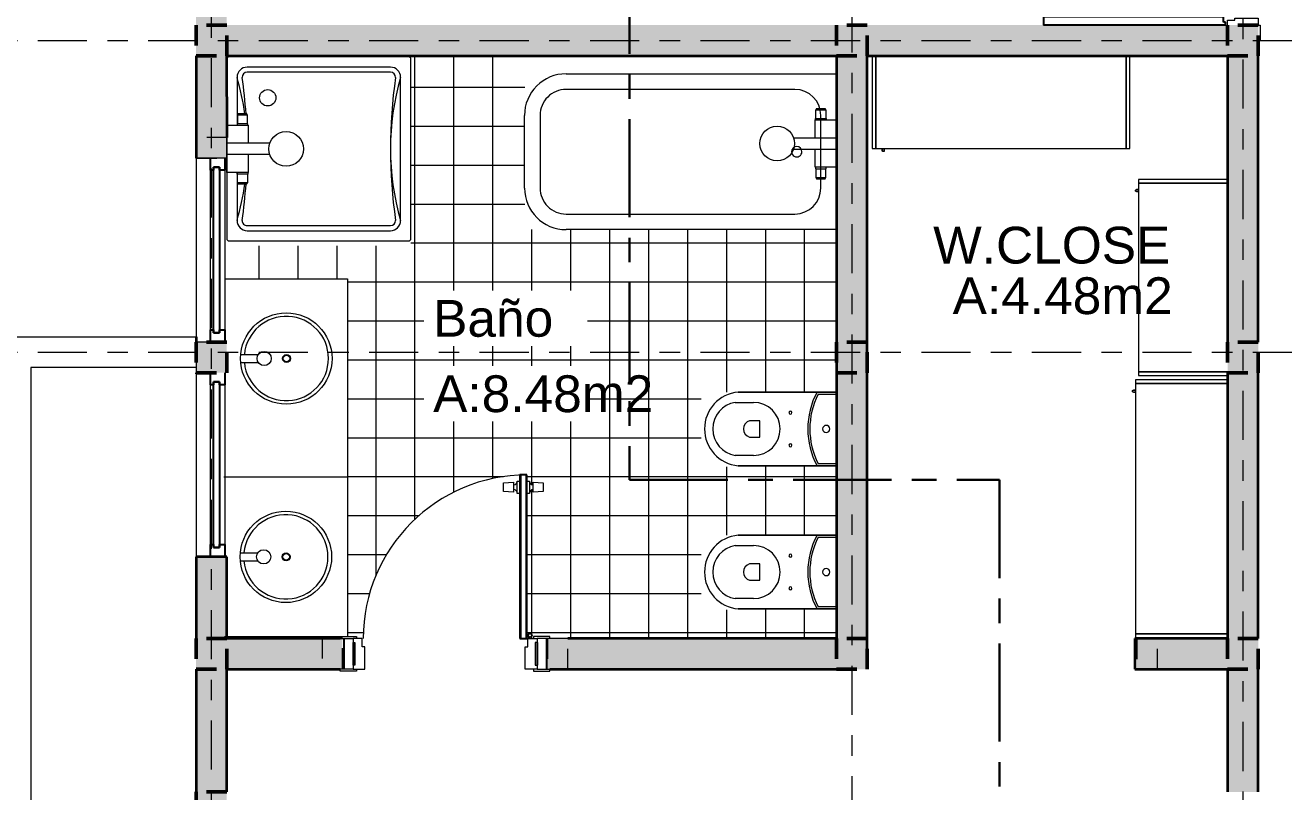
# Model space of a CAD drawing. Header units: millimetres. Extents: x -9559 to 23034, y -7226 to 22400.
# Drawn here: x 200.75 to 206.9, y 40.23 to 43.98 of the extents above; entities that cross this region are included whole.
import ezdxf

# ---------------------------------------------------------------- set-up
doc = ezdxf.new("R2010")
doc.units = ezdxf.units.MM
doc.header["$LTSCALE"] = 0.02
for name, pattern in [('0', [0]), ('ACAD_ISO08W100', [36, 24, -3, 6, -3]), ('ACAD_ISO10W100', [18, 12, -3, 0, -3]), ('DASHED2', [0.375, 0.25, -0.125]), ('Trazo', [0.00635, 0.003175, -0.003175])]:
    doc.linetypes.add(name, pattern=pattern)
for name, color, linetype, lineweight in [('A-DOOR', 8, '0', 18), ('A-DOOR-FRAM', 8, 'Continuous', 18), ('A-GLAZ', 252, 'Continuous', 20), ('A-Mueble AA', 9, 'Continuous', 9), ('A-Mueble cocina 1', 9, 'Trazo', 9), ('A-Mueble cocina 1-lavanderia', 9, 'Continuous', 9), ('A-Mueble cocina 2', 255, 'Continuous', 9), ('A-Mueble cocina 4- Habitaciones', 9, 'Continuous', 9), ('AQ-MUROS', 7, 'Continuous', 35), ('ES-LOSA SOLIDA', 255, '0', 25), ('G-ANNO-TEXT', 250, 'Continuous', 9), ('G-Linea Corte', 250, 'ACAD_ISO08W100', 30), ('S-COLS', 19, 'Continuous', 18), ('S-GRID', 253, 'ACAD_ISO10W100', 5), ('Sombras', 8, 'Continuous', 13)]:
    doc.layers.add(name, color=color, linetype=linetype, lineweight=lineweight)
doc.layers.add('IH-PLANO BASE', color=250, linetype='DASHED2', lineweight=5, transparency=0.55)
doc.styles.add('Arial_3', font='arial.ttf', dxfattribs={"height": 0.18})

# ---------------------------------------------------------------- blocks, each defined once
blk = doc.blocks.new('Puerta abatible 3 - 900 x 2100mm-247258-Nivel 2')
at = {"layer": 'A-DOOR-FRAM', "lineweight": 25}
for p, q in [((0.365, 0.875), (0.365, 0.075)), ((0.4, 0.875), (0.365, 0.875)), ((0.369, 0.875), (0.369, 0.075)), ((0.396, 0.875), (0.396, 0.075)), ((0.4, 0.075), (0.4, 0.875)), ((-0.495, 0.075), (-0.495, -0.075)), ((0.365, 0.075), (0.4, 0.075)), ((0.495, 0.075), (0.495, -0.075)), ((-0.45, 0.055), (-0.45, -0.055)), ((0.45, 0.055), (0.45, -0.055))]:
    blk.add_line(p, q, dxfattribs=at)
at = {"layer": 'A-DOOR-FRAM'}
for p, q in [((0.285, 0.836), (0.335, 0.84)), ((0.285, 0.794), (0.285, 0.836)), ((0.335, 0.84), (0.335, 0.79)), ((0.353, 0.845), (0.365, 0.845)), ((0.353, 0.785), (0.353, 0.845)), ((0.4, 0.845), (0.412, 0.845)), ((0.412, 0.845), (0.412, 0.785)), ((0.43, 0.84), (0.48, 0.836)), ((0.43, 0.79), (0.43, 0.84)), ((0.48, 0.836), (0.48, 0.794)), ((0.335, 0.79), (0.285, 0.794)), ((0.365, 0.785), (0.353, 0.785)), ((0.412, 0.785), (0.4, 0.785)), ((0.48, 0.794), (0.43, 0.79)), ((-0.5125, 0.084), (-0.4325, 0.084)), ((-0.5125, 0.075), (-0.5125, 0.084)), ((-0.5125, 0.075), (-0.45, 0.075)), ((-0.45, 0.075), (-0.45, 0.055)), ((-0.405, 0.075), (-0.45, 0.075)), ((-0.4325, 0.084), (-0.4325, 0.075)), ((-0.405, 0.035), (-0.405, 0.075)), ((0.4033, 0.0849), (0.4053, 0.0926)), ((0.4047, 0.0824), (0.4033, 0.0849)), ((0.4124, 0.0803), (0.4047, 0.0824)), ((0.405, 0.035), (0.405, 0.075)), ((0.405, 0.075), (0.45, 0.075)), ((0.4074, 0.0797), (0.4053, 0.0874)), ((0.4099, 0.0783), (0.4074, 0.0797)), ((0.4176, 0.0803), (0.4099, 0.0783)), ((0.4325, 0.084), (0.4325, 0.075)), ((0.5125, 0.084), (0.4325, 0.084)), ((0.5125, 0.075), (0.45, 0.075)), ((0.45, 0.075), (0.45, 0.055)), ((0.5125, 0.075), (0.5125, 0.084)), ((-0.45, 0.055), (-0.441, 0.055)), ((-0.441, 0.055), (-0.441, -0.055)), ((-0.392, 0.035), (-0.405, 0.035)), ((-0.392, -0.075), (-0.392, 0.035)), ((0.392, -0.075), (0.392, 0.035)), ((0.392, 0.035), (0.405, 0.035)), ((0.45, 0.055), (0.441, 0.055)), ((0.441, 0.055), (0.441, -0.055)), ((-0.441, -0.055), (-0.45, -0.055)), ((-0.45, -0.055), (-0.45, -0.075)), ((0.441, -0.055), (0.45, -0.055)), ((0.45, -0.055), (0.45, -0.075)), ((-0.5125, -0.084), (-0.5125, -0.075)), ((-0.45, -0.075), (-0.5125, -0.075)), ((-0.4325, -0.084), (-0.5125, -0.084)), ((-0.45, -0.075), (-0.392, -0.075)), ((-0.4325, -0.075), (-0.4325, -0.084)), ((0.45, -0.075), (0.392, -0.075)), ((0.4325, -0.075), (0.4325, -0.084)), ((0.4325, -0.084), (0.5125, -0.084)), ((0.45, -0.075), (0.5125, -0.075)), ((0.5125, -0.084), (0.5125, -0.075))]:
    blk.add_line(p, q, dxfattribs=at)
for radius in [0.01, 0.008]:
    blk.add_circle((0.415, 0.09), radius, dxfattribs=at)
for centre, radius, start, end in [((0.4, 0.075), 0.8, 90, 180), ((0.335, 0.845), 0.018, 270, 360), ((0.335, 0.785), 0.018, 0, 90), ((0.43, 0.845), 0.018, 180, 270), ((0.43, 0.785), 0.018, 90, 180)]:
    blk.add_arc(centre, radius, start, end, dxfattribs=at)
blk = doc.blocks.new('Armario de baño-Puerta doble y 4 cajones - 1200 mm-226304-Nivel 2')
at = {"layer": 'A-Mueble AA'}
for p, q in [((-0.7802, -0.6), (-0.7802, 0.0005)), ((0.0006, -0.6), (0.0006, 0.0046)), ((0.9708, 0), (0.9708, -0.6)), ((-0.4098, -0.0751), (-0.4098, -0.1617)), ((-0.3698, -0.0751), (-0.3698, -0.1617)), ((0.5605, -0.0774), (0.5605, -0.164)), ((0.6005, -0.0774), (0.6005, -0.164)), ((0.9708, -0.6), (-0.7802, -0.6))]:
    blk.add_line(p, q, dxfattribs=at)
for centre, radius in [((-0.3898, -0.2987), 0.2236), ((0.5805, -0.301), 0.2236), ((-0.3898, -0.1902), 0.0348), ((0.5805, -0.1925), 0.0348), ((-0.3898, -0.2998), 0.0195), ((-0.3898, -0.2998), 0.016), ((0.5805, -0.3021), 0.0195), ((0.5805, -0.3021), 0.016)]:
    blk.add_circle(centre, radius, dxfattribs=at)
for centre in [(-0.3898, -0.2987), (0.5805, -0.301)]:
    blk.add_arc(centre, 0.206, 95.5712, 84.4288, dxfattribs=at)
blk = doc.blocks.new('Bañera-2D - Longitud 1525 mm-247260-Nivel 2')
at = {"layer": 'A-Mueble cocina 1-lavanderia'}
for p, q in [((0, 0), (1.3218, 0)), ((1.3218, -0.0762), (0.2032, -0.0762)), ((0.0762, -0.2032), (0.0762, -0.5588)), ((1.4488, -0.5588), (1.4488, -0.2032)), ((1.525, -0.2032), (1.525, -0.5588)), ((0.2032, -0.6858), (1.3218, -0.6858)), ((1.3218, -0.762), (0, -0.762))]:
    blk.add_line(p, q, dxfattribs=at)
for centre, radius, start, end in [((1.3218, -0.2032), 0.2032, 0, 90), ((0.2032, -0.2032), 0.127, 90, 180), ((1.3218, -0.2032), 0.127, 360, 90), ((0.1943, -0.381), 0.0254, 360, 180), ((0.1943, -0.381), 0.0254, 180, 0), ((0.2032, -0.5588), 0.127, 180, 270), ((1.3218, -0.5588), 0.2032, 270, 0), ((1.3218, -0.5588), 0.127, 270, 0)]:
    blk.add_arc(centre, radius, start, end, dxfattribs=at)
blk = doc.blocks.new('Asiento de WC_2 con cisterna - Basado en muro - 640 x 360 mm-202229-Nivel 2')
at = {"layer": 'A-Mueble cocina 1-lavanderia'}
for p, q in [((-0.055, 0.075), (-0.055, 0.555)), ((-0.055, 0.555), (-0.055, 0.17)), ((-0.005, 0.48), (-0.005, 0.57)), ((0.255, 0.57), (0.255, 0.48)), ((0.305, 0.555), (0.305, 0.075)), ((0.305, 0.17), (0.305, 0.555)), ((0.085, 0.5), (0.085, 0.45)), ((0.165, 0.45), (0.165, 0.5)), ((0.085, 0.45), (0.165, 0.45)), ((-0.055, 0.17), (-0.055, 0.075)), ((-0.045, 0.075), (-0.045, 0.1651)), ((0.295, 0.1651), (0.295, 0.075)), ((0.305, 0.075), (0.305, 0.17))]:
    blk.add_line(p, q, dxfattribs=at)
for centre, radius, start, end in [((0.125, 0.5393), 0.1807, 4.97911, 175.02089), ((0.125, 0.5393), 0.1807, 4.97911, 175.02089), ((0.125, 0.5482), 0.1318, 9.52728, 170.47272), ((0.125, 0.4883), 0.0417, 16.2602, 163.7398), ((0.125, 0.48), 0.13, 180, 360), ((0.045, 0.3), 0.0075, 0, 180), ((0.045, 0.3), 0.0075, 180, 360), ((0.205, 0.3), 0.0075, 0, 180), ((0.205, 0.3), 0.0075, 180, 360), ((0.125, -0.1675), 0.3825, 61.92751, 118.07249), ((0.125, -0.1775), 0.3825, 63.6122, 116.3878), ((0.125, 0.125), 0.0175, 0, 180), ((0.125, 0.125), 0.0175, 180, 360)]:
    blk.add_arc(centre, radius, start, end, dxfattribs=at)
blk = doc.blocks.new('Armário com Porta de Correr e 3 Prateleiras - Armário com Portas de Correr e 3 Prateleiras cód 14245PC-226292-Nivel 2')
at = {"layer": 'A-Mueble cocina 4- Habitaciones'}
for p, q in [((-0.612, 0.115), (-0.63, 0.115)), ((-0.63, 0.115), (-0.63, -0.335)), ((0.612, 0.115), (-0.612, 0.115)), ((-0.612, 0.115), (-0.612, -0.335)), ((-0.612, -0.335), (-0.612, 0.115)), ((0.612, -0.335), (0.612, 0.115)), ((0.63, 0.115), (0.612, 0.115)), ((0.612, 0.115), (0.612, -0.335)), ((0.63, -0.335), (0.63, 0.115)), ((-0.63, -0.335), (-0.612, -0.335)), ((-0.612, -0.335), (0.612, -0.335)), ((0.612, -0.335), (0.63, -0.335))]:
    blk.add_line(p, q, dxfattribs=at)
at = {"layer": 'A-Mueble cocina 4- Habitaciones', "flags": 128}
for points in [[(-0.58, -0.3355), (-0.58, -0.3374), (-0.58, -0.3391), (-0.58, -0.3406), (-0.58, -0.3418), (-0.58, -0.3429), (-0.58, -0.3437), (-0.58, -0.3443), (-0.58, -0.3446), (-0.58, -0.3448), (-0.58, -0.3448)], [(-0.58, -0.3448), (-0.58, -0.3447), (-0.58, -0.3443), (-0.58, -0.3438), (-0.58, -0.343), (-0.58, -0.342), (-0.58, -0.3408), (-0.58, -0.3393), (-0.58, -0.3377), (-0.58, -0.3358)], [(-0.57, -0.3448), (-0.57, -0.345), (-0.57, -0.3452), (-0.57, -0.3454), (-0.5701, -0.3456), (-0.5701, -0.3458), (-0.5701, -0.346), (-0.5702, -0.3462), (-0.5703, -0.3464), (-0.5703, -0.3465), (-0.5704, -0.3467), (-0.5705, -0.3469), (-0.5706, -0.3471), (-0.5707, -0.3473), (-0.5708, -0.3474), (-0.5709, -0.3476), (-0.571, -0.3478), (-0.5711, -0.3479), (-0.5712, -0.3481), (-0.5714, -0.3482), (-0.5715, -0.3484), (-0.5717, -0.3485), (-0.5718, -0.3486), (-0.572, -0.3488), (-0.5721, -0.3489), (-0.5723, -0.349), (-0.5725, -0.3491), (-0.5726, -0.3492), (-0.5728, -0.3493), (-0.573, -0.3494), (-0.5732, -0.3494), (-0.5734, -0.3495), (-0.5736, -0.3496), (-0.5738, -0.3496), (-0.574, -0.3497), (-0.5742, -0.3497), (-0.5743, -0.3497), (-0.5745, -0.3498), (-0.5747, -0.3498), (-0.5749, -0.3498), (-0.5751, -0.3498), (-0.5753, -0.3498), (-0.5755, -0.3498), (-0.5757, -0.3497), (-0.5759, -0.3497), (-0.5761, -0.3497), (-0.5763, -0.3496), (-0.5765, -0.3495), (-0.5767, -0.3495), (-0.5769, -0.3494), (-0.5771, -0.3493), (-0.5773, -0.3492), (-0.5774, -0.3491), (-0.5776, -0.349), (-0.5778, -0.3489), (-0.5779, -0.3488), (-0.5781, -0.3487), (-0.5783, -0.3486), (-0.5784, -0.3484), (-0.5785, -0.3483), (-0.5787, -0.3482), (-0.5788, -0.348), (-0.5789, -0.3479), (-0.5791, -0.3477), (-0.5792, -0.3475), (-0.5793, -0.3474), (-0.5794, -0.3472), (-0.5795, -0.347), (-0.5796, -0.3468), (-0.5796, -0.3466), (-0.5797, -0.3465), (-0.5798, -0.3463), (-0.5798, -0.3461), (-0.5799, -0.3459), (-0.5799, -0.3457), (-0.5799, -0.3455), (-0.58, -0.3453), (-0.58, -0.3451), (-0.58, -0.3449), (-0.58, -0.3448)], [(-0.57, -0.3355), (-0.57, -0.3374), (-0.57, -0.3391), (-0.57, -0.3406), (-0.57, -0.3418), (-0.57, -0.3429), (-0.57, -0.3437), (-0.57, -0.3443), (-0.57, -0.3446), (-0.57, -0.3448), (-0.57, -0.3448)], [(-0.57, -0.3448), (-0.57, -0.3447), (-0.57, -0.3443), (-0.57, -0.3438), (-0.57, -0.343), (-0.57, -0.342), (-0.57, -0.3408), (-0.57, -0.3393), (-0.57, -0.3377), (-0.57, -0.3358)]]:
    blk.add_lwpolyline(points, dxfattribs=at)
blk = doc.blocks.new('Armário com Porta de Correr e 1 Prateleira - Armário com Portas de Correr e 1 Prateleira cód 9024PC-C-226307-Nivel 2')
at = {"layer": 'A-Mueble cocina 4- Habitaciones'}
for p, q in [((-0.48, 0.1002), (-0.48, -0.335)), ((-0.462, 0.1002), (-0.462, -0.335)), ((-0.462, -0.335), (-0.462, 0.1002)), ((0.462, -0.335), (0.462, 0.1002)), ((0.462, 0.1002), (0.462, -0.335)), ((0.48, -0.335), (0.48, 0.1002)), ((-0.48, -0.335), (-0.462, -0.335)), ((-0.462, -0.335), (0.462, -0.335)), ((0.462, -0.335), (0.48, -0.335))]:
    blk.add_line(p, q, dxfattribs=at)
at = {"layer": 'A-Mueble cocina 4- Habitaciones', "flags": 128}
for points in [[(-0.43, -0.3355), (-0.43, -0.3374), (-0.43, -0.3391), (-0.43, -0.3406), (-0.43, -0.3418), (-0.43, -0.3429), (-0.43, -0.3437), (-0.43, -0.3443), (-0.43, -0.3446), (-0.43, -0.3448), (-0.43, -0.3448)], [(-0.43, -0.3448), (-0.43, -0.3447), (-0.43, -0.3443), (-0.43, -0.3438), (-0.43, -0.343), (-0.43, -0.342), (-0.43, -0.3408), (-0.43, -0.3393), (-0.43, -0.3377), (-0.43, -0.3358)], [(-0.42, -0.3448), (-0.42, -0.345), (-0.42, -0.3452), (-0.42, -0.3454), (-0.4201, -0.3456), (-0.4201, -0.3458), (-0.4201, -0.346), (-0.4202, -0.3462), (-0.4203, -0.3464), (-0.4203, -0.3465), (-0.4204, -0.3467), (-0.4205, -0.3469), (-0.4206, -0.3471), (-0.4207, -0.3473), (-0.4208, -0.3474), (-0.4209, -0.3476), (-0.421, -0.3478), (-0.4211, -0.3479), (-0.4212, -0.3481), (-0.4214, -0.3482), (-0.4215, -0.3484), (-0.4217, -0.3485), (-0.4218, -0.3486), (-0.422, -0.3488), (-0.4221, -0.3489), (-0.4223, -0.349), (-0.4225, -0.3491), (-0.4226, -0.3492), (-0.4228, -0.3493), (-0.423, -0.3494), (-0.4232, -0.3494), (-0.4234, -0.3495), (-0.4236, -0.3496), (-0.4238, -0.3496), (-0.424, -0.3497), (-0.4242, -0.3497), (-0.4243, -0.3497), (-0.4245, -0.3498), (-0.4247, -0.3498), (-0.4249, -0.3498), (-0.4251, -0.3498), (-0.4253, -0.3498), (-0.4255, -0.3498), (-0.4257, -0.3497), (-0.4259, -0.3497), (-0.4261, -0.3497), (-0.4263, -0.3496), (-0.4265, -0.3495), (-0.4267, -0.3495), (-0.4269, -0.3494), (-0.4271, -0.3493), (-0.4273, -0.3492), (-0.4274, -0.3491), (-0.4276, -0.349), (-0.4278, -0.3489), (-0.4279, -0.3488), (-0.4281, -0.3487), (-0.4283, -0.3486), (-0.4284, -0.3484), (-0.4285, -0.3483), (-0.4287, -0.3482), (-0.4288, -0.348), (-0.4289, -0.3479), (-0.4291, -0.3477), (-0.4292, -0.3475), (-0.4293, -0.3474), (-0.4294, -0.3472), (-0.4295, -0.347), (-0.4296, -0.3468), (-0.4296, -0.3466), (-0.4297, -0.3465), (-0.4298, -0.3463), (-0.4298, -0.3461), (-0.4299, -0.3459), (-0.4299, -0.3457), (-0.4299, -0.3455), (-0.43, -0.3453), (-0.43, -0.3451), (-0.43, -0.3449), (-0.43, -0.3448)], [(-0.42, -0.3355), (-0.42, -0.3374), (-0.42, -0.3391), (-0.42, -0.3406), (-0.42, -0.3418), (-0.42, -0.3429), (-0.42, -0.3437), (-0.42, -0.3443), (-0.42, -0.3446), (-0.42, -0.3448), (-0.42, -0.3448)], [(-0.42, -0.3448), (-0.42, -0.3447), (-0.42, -0.3443), (-0.42, -0.3438), (-0.42, -0.343), (-0.42, -0.342), (-0.42, -0.3408), (-0.42, -0.3393), (-0.42, -0.3377), (-0.42, -0.3358)]]:
    blk.add_lwpolyline(points, dxfattribs=at)
blk = doc.blocks.new('Puerta de 1 hoja - 90 x 210 cm-202227-Nivel 2')
at = {"layer": 'A-DOOR', "lineweight": 25}
for p, q in [((0.6769, -0.095), (0.6769, -0.975)), ((0.7019, -0.095), (0.6769, -0.095)), ((0.7019, -0.085), (0.7019, -0.095)), ((0.7169, -0.085), (0.7019, -0.085)), ((0.7169, -0.085), (0.7169, -0.975)), ((0.6769, -0.975), (0.7169, -0.975))]:
    blk.add_line(p, q, dxfattribs=at)
blk.add_arc((0.7169, -0.075), 0.9, 180, 270, dxfattribs=at)
at = {"layer": 'A-DOOR-FRAM'}
for p, q in [((-0.2581, 0.085), (-0.1831, 0.085)), ((-0.2581, 0.075), (-0.2581, 0.085)), ((-0.1831, 0.085), (-0.1831, 0.075)), ((-0.1831, 0.075), (-0.1481, 0.075)), ((-0.1481, 0.075), (-0.1481, -0.04)), ((0.6819, -0.04), (0.6819, 0.075)), ((0.6819, 0.075), (0.7169, 0.075)), ((0.7169, 0.075), (0.7169, 0.085)), ((0.7169, 0.085), (0.7919, 0.085)), ((0.7919, 0.085), (0.7919, 0.075)), ((-0.1581, -0.04), (-0.1581, -0.075)), ((-0.1481, -0.04), (-0.1581, -0.04)), ((0.6919, -0.04), (0.6819, -0.04)), ((0.6919, -0.075), (0.6919, -0.04)), ((-0.2531, -0.085), (-0.2531, -0.075)), ((-0.1831, -0.085), (-0.2531, -0.085)), ((-0.1831, -0.075), (-0.1831, -0.085)), ((-0.1581, -0.075), (-0.1831, -0.075)), ((0.7169, -0.075), (0.6919, -0.075))]:
    blk.add_line(p, q, dxfattribs=at)
blk = doc.blocks.new('Hormigón-Cuadrado-Pilar - Columna 15x15-644438-Nivel 2')
at = {"layer": 'IH-PLANO BASE'}
blk.add_hatch(color=256, dxfattribs=at).paths.add_polyline_path([(0.075, -0.075), (0.075, 0.075), (-0.075, 0.075), (-0.075, -0.075)])
at = {"layer": 'IH-PLANO BASE', "lineweight": 50}
for p, q in [((0.075, 0.075), (-0.075, 0.075)), ((-0.075, 0.075), (-0.075, -0.075)), ((0.075, -0.075), (0.075, 0.075)), ((-0.075, -0.075), (0.075, -0.075))]:
    blk.add_line(p, q, dxfattribs=at)
blk = doc.blocks.new('Plato de ducha-3D - 900 x 900mm-634413-Nivel 2')
at = {"layer": 'A-Mueble cocina 1-lavanderia'}
for p, q in [((-0.325, 0.965), (-0.325, 0.085)), ((0.565, 0.975), (-0.315, 0.975)), ((0.475, 0.925), (-0.225, 0.925)), ((0.575, 0.085), (0.575, 0.965)), ((-0.275, 0.875), (-0.275, 0.175)), ((-0.25, 0.875), (-0.25, 0.175)), ((0.5, 0.175), (0.5, 0.875)), ((0.525, 0.175), (0.525, 0.875)), ((-0.225, 0.125), (0.009, 0.125)), ((0.2409, 0.125), (0.475, 0.125))]:
    blk.add_line(p, q, dxfattribs=at)
blk.add_circle((-0.125, 0.275), 0.04, dxfattribs=at)
for centre, radius, start, end in [((-0.315, 0.965), 0.01, 90, 180), ((-0.225, 0.875), 0.05, 90, 180), ((0.125, 2.125), 1.25, 253.7398, 286.2602), ((0.475, 0.875), 0.05, 360, 90), ((0.565, 0.965), 0.01, 0, 90), ((-0.225, 0.875), 0.025, 90, 180), ((0.125, 3.3375), 2.4625, 261.82877, 278.17123), ((0.475, 0.875), 0.025, 360, 90), ((-0.225, 0.175), 0.05, 180, 270), ((-0.225, 0.175), 0.025, 180, 270), ((0.125, -2.2875), 2.4625, 93.9988, 98.17123), ((0.125, -1.075), 1.25, 97.90493, 106.2602), ((0.125, -2.2875), 2.4625, 81.82877, 86.0026), ((0.125, -1.075), 1.25, 73.7398, 82.09785), ((0.475, 0.175), 0.05, 270, 0), ((0.475, 0.175), 0.025, 270, 0), ((-0.315, 0.085), 0.01, 180, 270), ((0.565, 0.085), 0.01, 270, 360)]:
    blk.add_arc(centre, radius, start, end, dxfattribs=at)
blk = doc.blocks.new('Ducha - Ducha-634414-Nivel 2')
at = {"layer": 'A-Mueble cocina 1-lavanderia'}
for p, q in [((-0.0275, 0.21), (-0.0275, 0.0009)), ((0.0275, 0.2098), (0.0275, 0)), ((-0.1717, 0.0973), (-0.1717, 0.0558)), ((-0.1654, 0.1008), (-0.1654, 0.0523)), ((-0.1233, 0.1008), (-0.1654, 0.1008)), ((-0.1233, 0.1024), (-0.1233, 0.0507)), ((-0.116, 0.1024), (-0.1233, 0.1024)), ((-0.116, 0.104), (-0.0275, 0.104)), ((-0.116, 0), (-0.116, 0.104)), ((0.0275, 0.104), (0.1159, 0.104)), ((0.1159, 0.104), (0.1159, 0)), ((0.1159, 0.1024), (0.1232, 0.1024)), ((0.1232, 0.1024), (0.1232, 0.0507)), ((0.1232, 0.1008), (0.1654, 0.1008)), ((0.1654, 0.1008), (0.1654, 0.0523)), ((0.1717, 0.0973), (0.1717, 0.0558)), ((-0.1654, 0.0523), (-0.1233, 0.0523)), ((-0.1233, 0.0507), (-0.116, 0.0507)), ((0.1232, 0.0507), (0.1159, 0.0507)), ((0.1654, 0.0523), (0.1232, 0.0523)), ((0.1159, 0), (-0.116, 0))]:
    blk.add_line(p, q, dxfattribs=at)
blk.add_circle((0.0003, 0.2901), 0.0848, dxfattribs=at)
for centre, radius, start, end in [((-0.1642, 0.0913), 0.00961, 97.18412, 141.15111), ((0.1651, 0.093), 0.0078, 33.36311, 88.30166), ((-0.1655, 0.0595), 0.00721, 210.90087, 270.7639), ((0.164, 0.0621), 0.00986, 277.77445, 320.56078)]:
    blk.add_arc(centre, radius, start, end, dxfattribs=at)
blk = doc.blocks.new('- Ventana PVC Fija - venta 1-628681-Nivel 2')
at = {"layer": 'A-GLAZ', "lineweight": 25}
for p, q in [((-0.45, 0.005), (-0.39, 0.005)), ((-0.39, 0.005), (-0.39, -0.01)), ((0.39, 0.005), (0.45, 0.005)), ((0.39, -0.01), (0.39, 0.005)), ((-0.405, -0.01), (0.405, -0.01)), ((-0.405, -0.04), (-0.405, -0.01)), ((-0.405, -0.01), (-0.405, -0.04)), ((-0.39, -0.01), (-0.405, -0.01)), ((0.405, -0.04), (-0.405, -0.04)), ((-0.405, -0.04), (-0.39, -0.04)), ((-0.39, -0.04), (-0.39, -0.065)), ((0.405, -0.01), (0.39, -0.01)), ((0.39, -0.04), (0.405, -0.04)), ((0.39, -0.065), (0.39, -0.04)), ((0.405, -0.01), (0.405, -0.04)), ((0.405, -0.04), (0.405, -0.01)), ((-0.39, -0.065), (-0.45, -0.065)), ((0.45, -0.065), (0.39, -0.065))]:
    blk.add_line(p, q, dxfattribs=at)
at = {"layer": 'A-GLAZ'}
for p, q in [((-0.39, 0.005), (0.39, 0.005)), ((0.39, -0.065), (-0.39, -0.065))]:
    blk.add_line(p, q, dxfattribs=at)
blk = doc.blocks.new('Jamba')
at = {"layer": 'IH-PLANO BASE', "transparency": 33554687}
h = blk.add_hatch(color=256, dxfattribs=at)
h.dxf.hatch_style = 1
h.paths.add_polyline_path([(-0.0508, -0.075), (0.0492, -0.075), (0.0492, 0.075), (-0.0508, 0.075)])
at = {"layer": 'IH-PLANO BASE'}
blk.add_lwpolyline([(0.0492, 0.075), (-0.0508, 0.075), (-0.0508, -0.075), (0.0492, -0.075)], close=True, dxfattribs=at)

msp = doc.modelspace()

# ---------------------------------------------------------------- hatches: boundary and pattern name
at = {"layer": 'A-Mueble cocina 2', "transparency": 33554559}
h = msp.add_hatch(dxfattribs=at)
h.set_pattern_fill('NET', color=256, scale=0.06, angle=180)
h.set_pattern_definition([(180, (174.45753, 28.43675), (-2e-17, -0.1905), []), (270, (174.45753, 28.43675), (0.1905, -3e-17), [])])
h.paths.add_polyline_path([(204.7121, 42.9802), (203.1891, 42.9802), (203.1891, 43.1546, -0.035528), (203.1871, 43.1834), (203.1871, 43.539, -0.035528), (203.1891, 43.5678), (203.1891, 43.8302), (202.6316, 43.8302), (202.6316, 42.9004), (201.7216, 42.9004), (201.7216, 42.7402), (202.3216, 42.7402), (202.3216, 40.9892), (202.3665, 40.9892), (202.3665, 40.9802), (202.399, 40.9802, -0.401453), (203.164, 41.7794), (203.164, 41.7802), (203.168, 41.7802), (203.199, 41.7802), (203.199, 41.7502), (203.211, 41.7502, 0.414214), (203.229, 41.7322), (203.229, 41.7452), (203.279, 41.7412), (203.279, 41.6992), (203.229, 41.6952), (203.229, 41.7082, 0.414214), (203.211, 41.6902), (203.199, 41.6902), (203.199, 40.9802), (203.2315, 40.9802), (203.2315, 40.9892), (203.3115, 40.9892), (203.3115, 40.9802), (204.7121, 40.9802), (204.7121, 41.1206), (204.0509, 41.1206), (204.0509, 41.4852), (204.2321, 41.4852), (204.7121, 41.4852), (204.7121, 41.8206), (204.0509, 41.8206), (204.0509, 42.1852), (204.2321, 42.1852), (204.7121, 42.1852), (204.7121, 42.2802)])
h.paths.add_polyline_path([(203.206, 40.9952, 1), (203.222, 40.9952, 1)], flags=0)
h.paths.add_polyline_path([(203.224, 40.9952, -0.339454), (203.2166, 40.9855), (203.207, 40.9829), (203.2059, 40.987), (203.2018, 40.9881), (203.2044, 40.9978, -0.876976)], flags=16)
h.paths.add_polyline_path([(202.6768, 41.9891), (203.3541, 41.9891), (203.3541, 42.3601), (202.6768, 42.3601)], flags=24)
at = {"layer": 'ES-LOSA SOLIDA', "true_color": 0x000000, "transparency": 33554521}
h = msp.add_hatch(color=18, dxfattribs=at)
h.dxf.hatch_style = 1
h.paths.add_polyline_path([(201.7316, 45.2009), (201.5816, 45.2009), (201.5816, 43.9802), (201.7316, 43.9802)])
h.paths.add_polyline_path([(201.7316, 43.8302), (201.5816, 43.8302), (201.5816, 43.4302), (201.7333, 43.4302)])
h = msp.add_hatch(color=18, dxfattribs=at)
h.dxf.hatch_style = 1
h.paths.add_polyline_path([(204.7121, 43.9802), (201.7316, 43.9802), (201.7316, 43.8302), (204.7121, 43.8302)])
h.paths.add_polyline_path([(204.8621, 43.8302), (204.7121, 43.8302), (204.7121, 42.4302), (204.8621, 42.4302)])
h.paths.add_polyline_path([(204.8621, 42.2802), (204.7121, 42.2802), (204.7121, 40.9802), (204.8621, 40.9802)])
h.paths.add_polyline_path([(204.7121, 40.9802), (203.3997, 40.9802), (203.3997, 40.9802), (203.3997, 40.8302), (204.7121, 40.8302)])
h.paths.add_polyline_path([(201.7316, 40.8302), (201.5816, 40.8302), (201.5816, 40.2302), (201.7316, 40.2302)])
h.paths.add_polyline_path([(202.1971, 40.9802), (201.7316, 40.9802), (201.7316, 40.8302), (202.1971, 40.8302)])
h = msp.add_hatch(color=18, dxfattribs=at)
h.dxf.hatch_style = 1
h.paths.add_polyline_path([(206.774, 43.8302), (206.624, 43.8302), (206.624, 42.4302), (206.774, 42.4302)])
h.paths.add_polyline_path([(206.624, 43.9802), (204.8621, 43.9802), (204.8621, 43.8302), (204.8861, 43.8302), (206.624, 43.8302)])
h.paths.add_polyline_path([(206.774, 42.2802), (206.624, 42.2802), (206.624, 40.9802), (206.774, 40.9802)])
h = msp.add_hatch(color=18, dxfattribs=at)
h.dxf.hatch_style = 1
h.paths.add_polyline_path([(201.7316, 41.3802), (201.6566, 41.3802), (201.6566, 40.9802), (201.7316, 40.9802)])
h.paths.add_polyline_path([(201.6566, 41.3802), (201.5816, 41.3802), (201.5816, 40.9802), (201.6566, 40.9802)])
h = msp.add_hatch(color=18, dxfattribs=at)
h.dxf.hatch_style = 1
h.paths.add_polyline_path([(206.774, 40.8302), (206.624, 40.8302), (206.624, 40.2302), (206.774, 40.2302)])
h.paths.add_polyline_path([(206.624, 40.9802), (206.2814, 40.9802), (206.2814, 40.8302), (206.624, 40.8302)])
h.paths.add_polyline_path([(206.774, 40.0802), (206.624, 40.0802), (206.624, 39.9312), (206.774, 39.9312)])

# ---------------------------------------------------------------- linework, layer by layer
at = {"layer": 'A-GLAZ'}
msp.add_line((201.5816, 43.3302), (201.5816, 41.3802), dxfattribs=at)
at = {"layer": 'A-Mueble cocina 2'}
for p, q in [((201.7316, 43.3302), (201.5816, 43.3302)), ((201.7316, 43.3302), (201.7316, 42.9349)), ((201.5816, 42.4302), (201.5816, 42.4552)), ((201.7316, 42.4302), (201.5816, 42.4302)), ((201.5816, 42.2752), (201.5816, 42.2802))]:
    msp.add_line(p, q, dxfattribs=at)
at = {"layer": 'AQ-MUROS'}
for p, q in [((201.5816, 43.8302), (201.5816, 43.3302)), ((201.7333, 43.4302), (201.7316, 43.8302)), ((201.7316, 43.8302), (204.7121, 43.8302)), ((204.7121, 43.8302), (204.7121, 40.9802)), ((204.8621, 40.8302), (204.8621, 43.8302)), ((204.8621, 43.8302), (204.8861, 43.8302)), ((204.8861, 43.8302), (206.624, 43.8302)), ((206.624, 43.8302), (206.624, 42.4302)), ((206.774, 42.4302), (206.774, 43.8302)), ((201.5816, 42.4552), (201.5816, 42.4302)), ((201.5816, 42.2802), (201.5816, 42.2752)), ((204.7121, 42.2802), (204.7121, 40.9802)), ((204.8621, 40.9802), (204.8621, 42.2802)), ((206.624, 42.2802), (206.624, 40.9852)), ((206.774, 40.9802), (206.774, 42.2802)), ((201.5816, 41.3802), (201.5816, 40.9802)), ((201.7316, 41.3802), (201.5816, 41.3802)), ((201.7316, 40.9802), (201.7316, 41.3802)), ((206.624, 40.9852), (206.624, 40.9802)), ((202.2865, 40.9802), (201.7316, 40.9802)), ((204.7121, 40.9802), (203.3997, 40.9802)), ((206.624, 40.9802), (206.1706, 40.9802)), ((206.1706, 40.9802), (206.1706, 40.8302)), ((201.5816, 40.8302), (201.5816, 40.2302)), ((201.7316, 40.2302), (201.7316, 40.8302)), ((201.7316, 40.8302), (202.2865, 40.8302)), ((203.3115, 40.8302), (204.7121, 40.8302)), ((206.1706, 40.8302), (206.624, 40.8302)), ((206.624, 40.8302), (206.624, 40.2302)), ((206.774, 40.2302), (206.774, 40.8302))]:
    msp.add_line(p, q, dxfattribs=at)
at = {"layer": 'AQ-MUROS', "lineweight": 15}
for p, q in [((200.624, 42.4552), (201.5816, 42.4552)), ((200.774, 42.3052), (200.774, 36.8552)), ((201.5816, 42.3052), (200.774, 42.3052))]:
    msp.add_line(p, q, dxfattribs=at)
at = {"layer": 'G-Linea Corte'}
for p, q in [((203.7011, 53.9203), (203.7011, 41.756)), ((203.7011, 41.756), (205.5086, 41.756)), ((205.5086, 41.756), (205.5086, 33.957))]:
    msp.add_line(p, q, dxfattribs=at)
at = {"layer": 'S-GRID'}
for p, q in [((204.7871, 55.9668), (204.7871, 33.4755)), ((201.6566, 33.3188), (201.6566, 55.7168)), ((206.699, 55.6918), (206.699, 33.2938)), ((198.6477, 43.9052), (213.1331, 43.9052)), ((198.6477, 42.3802), (213.1331, 42.3802))]:
    msp.add_line(p, q, dxfattribs=at)

# ---------------------------------------------------------------- block references
at = {"layer": 'A-DOOR', "rotation": 269.9999999999999}
msp.add_blockref('Puerta de 1 hoja - 90 x 210 cm-202227-Nivel 2', (206.699, 44.6971), dxfattribs=at)
at = {"layer": 'A-Mueble cocina 1'}
msp.add_blockref('Armário com Porta de Correr e 3 Prateleiras - Armário com Portas de Correr e 3 Prateleiras cód 14245PC-226292-Nivel 2', (205.5161, 43.7113), dxfattribs=at)
for name, p, rotation in [('Armário com Porta de Correr e 1 Prateleira - Armário com Portas de Correr e 1 Prateleira cód 9024PC-C-226307-Nivel 2', (206.5238, 42.7458), 270.0000000000001), ('Armário com Porta de Correr e 3 Prateleiras - Armário com Portas de Correr e 3 Prateleiras cód 14245PC-226292-Nivel 2', (206.509, 41.6152), 269.9999999999995)]:
    msp.add_blockref(name, p, dxfattribs=dict(at, rotation=rotation))
at = {"layer": 'A-Mueble cocina 2'}
for name, p, rotation in [('Plato de ducha-3D - 900 x 900mm-634413-Nivel 2', (201.6566, 43.4999), 269.9999999999999), ('Bañera-2D - Longitud 1525 mm-247260-Nivel 2', (204.7121, 42.9802), 180), ('Ducha - Ducha-634414-Nivel 2', (204.7121, 43.401), 89.9999999999999), ('Ducha - Ducha-634414-Nivel 2', (201.7316, 43.3749), 269.9999999999999), ('- Ventana PVC Fija - venta 1-628681-Nivel 2', (201.6566, 42.8802), 90), ('Armario de baño-Puerta doble y 4 cajones - 1200 mm-226304-Nivel 2', (201.7216, 41.7693), 89.99999999999974), ('- Ventana PVC Fija - venta 1-628681-Nivel 2', (201.6566, 41.8302), 90), ('Asiento de WC_2 con cisterna - Basado en muro - 640 x 360 mm-202229-Nivel 2', (204.7871, 41.8802), 89.99999999999991), ('Asiento de WC_2 con cisterna - Basado en muro - 640 x 360 mm-202229-Nivel 2', (204.7871, 41.1802), 89.99999999999991)]:
    msp.add_blockref(name, p, dxfattribs=dict(at, rotation=rotation))
at = {"layer": 'A-Mueble cocina 2', "transparency": 33554508}
msp.add_blockref('Puerta abatible 3 - 900 x 2100mm-247258-Nivel 2', (202.799, 40.9052), dxfattribs=at)
at = {"layer": 'S-COLS'}
for p in [(201.6566, 43.9052), (204.7871, 43.9052), (206.699, 43.9052), (201.6566, 42.3552), (204.7871, 42.3552), (206.699, 42.3552), (201.6566, 40.9052), (204.7871, 40.9052), (206.699, 40.9052), (201.6566, 40.1552)]:
    msp.add_blockref('Hormigón-Cuadrado-Pilar - Columna 15x15-644438-Nivel 2', p, dxfattribs=at)
at = {"layer": 'Sombras', "rotation": 90}
msp.add_blockref('Jamba', (201.6583, 43.381), dxfattribs=at)
at = {"layer": 'Sombras'}
for p in [(202.2479, 40.9074), (203.3505, 40.9052), (206.2322, 40.9044)]:
    msp.add_blockref('Jamba', p, dxfattribs=at)

# ---------------------------------------------------------------- next in the draw order: texts
at = {"layer": 'G-ANNO-TEXT', "char_height": 0.18, "width": 0.709493, "attachment_point": 1, "style": 'Arial_3', "bg_fill": 3, "box_fill_scale": 1.25, "bg_fill_color": 256, "bg_fill_true_color": 13158600, "bg_fill_transparency": 0}
for s, insert in [('W.CLOSE', (205.1851, 42.9942)), ('Baño', (202.7403, 42.6363)), ('A:8.48m2', (202.7403, 42.2674))]:
    msp.add_mtext(s, dxfattribs=dict(at, insert=insert))

# ---------------------------------------------------------------- next in the draw order: texts
at = {"layer": 'G-ANNO-TEXT', "insert": (205.28, 42.7469), "char_height": 0.18, "width": 0.709493, "attachment_point": 1, "style": 'Arial_3', "bg_fill": 3, "box_fill_scale": 1.25, "bg_fill_color": 256, "bg_fill_true_color": 13158600, "bg_fill_transparency": 0}
msp.add_mtext('A:4.48m2', dxfattribs=at)

doc.saveas('drawing.dxf')
